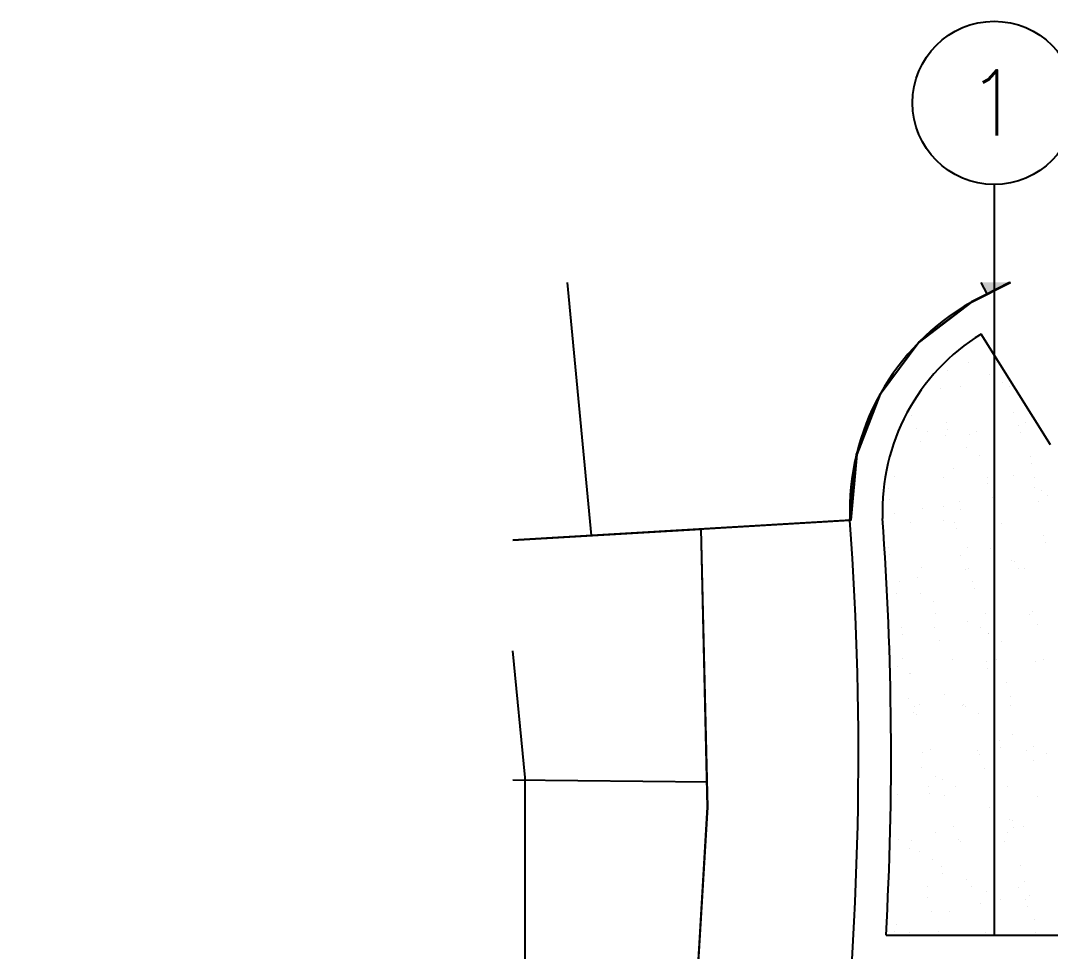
# Model space of a CAD drawing. Header units: millimetres. Extents: x -3 to 53, y -269 to 39.
# Drawn here: x -2.982 to 0.172, y 36.5 to 39.352 of the extents above; entities that cross this region are included whole.
import ezdxf
from ezdxf.enums import TextEntityAlignment as Align
from ezdxf.xclip import XClip

# ---------------------------------------------------------------- set-up
doc = ezdxf.new("R2010")
doc.units = ezdxf.units.MM
doc.header["$LTSCALE"] = 15
doc.header["$XCLIPFRAME"] = 2
for name, pattern in [('ACAD_ISO07W100', [3, 0, -3]), ('PHANTOM', [63.5, 31.75, -6.35, 6.35, -6.35, 6.35, -6.35]), ('PHANTOM2', [1.25, 0.625, -0.125, 0.125, -0.125, 0.125, -0.125])]:
    doc.linetypes.add(name, pattern=pattern)
doc.layers.get('0').update_dxf_attribs({"color": 250})
for name, color, linetype in [('A-Adoquines', 250, 'Continuous'), ('A-EJES', 251, 'PHANTOM'), ('A-HATCH', 250, 'Continuous'), ('A-MURO BAJO', 251, 'Continuous'), ('DLP_VERDE', 250, 'Continuous')]:
    doc.layers.add(name, color=color, linetype=linetype)
doc.layers.add('A-MUROS', color=252, linetype='Continuous', lineweight=30)
doc.styles.add('R80', font='ARIALN.TTF', dxfattribs={"height": 2.03})
doc.styles.add('ROMANS', font='romans.shx', dxfattribs={"width": 0.8})

# ---------------------------------------------------------------- blocks, each defined once
blk = doc.blocks.new('A$C9f73720c')
at = {"layer": 'A-Adoquines'}
h = blk.add_hatch(color=256, dxfattribs=at)
h.dxf.hatch_style = 1
h.paths.add_polyline_path([(27.8441, 83.2562, -0.128791), (27.9729, 82.7654), (27.9728, 82.7529, -0.153424), (28.9205, 85.0452), (28.7022, 85.094, 0.118557)])
edge = h.paths.add_edge_path()
edge.add_line((36.082, 87.4339), (34.811, 87.2111))
edge.add_arc((34.6384, 88.1961), 1, 267.0346, 279.9419, ccw=False)
edge.add_arc((33.9952, 75.7285), 11.4841, 87.04773, 91.1162)
edge.add_arc((32.4519, 87.8545), 1.4684, 324.7658, 333.984, ccw=False)
edge.add_arc((33.9954, 75.7409), 11.2717, 87.04617, 91.74997, ccw=False)
edge.add_arc((34.6384, 88.1961), 1.2, 267.0346, 279.9419)
edge.add_line((34.8456, 87.0141), (36.118, 87.2371))
edge.add_line((36.118, 87.2371), (36.082, 87.4339))
at = {"elevation": 0}
blk.add_lwpolyline([(36.082, 87.4339), (34.811, 87.2111, -0.056379), (34.5866, 87.1974, 0.017754), (33.7715, 87.2105, -0.040244), (33.6512, 87.0074, -0.020527), (34.5763, 86.9977, 0.056379), (34.8456, 87.0141), (36.118, 87.2371)], format="xyb", close=True, dxfattribs=at)
at = {"layer": 'A-Adoquines', "elevation": 0}
blk.add_lwpolyline([(36.551, 86.1889, -0.082067), (39.6829, 84.8809, -0.089224), (41.2875, 83.4607, 0.190215), (42.2014, 82.7378), (47.8143, 81.508, 0.114931), (48.4713, 81.4726)], format="xyb", dxfattribs=at)
at = {"layer": 'A-HATCH'}
blk.add_line((36.9857, 84.9942, 0), (37.2989, 85.9832, 0), dxfattribs=at)
at = {"layer": 'A-HATCH', "elevation": 0}
blk.add_lwpolyline([(36.1903, 84.6965), (36.6589, 86.6339, -0.280641), (36.1282, 87.1852, -0.040066), (35.688, 91.2076), (33.6423, 91.1677), (33.8918, 88.1422, -0.419049), (32.7158, 86.4101, 0.124006), (29.7446, 85.2404, -0.177705), (28.9591, 85.0365), (24.8264, 85.9606), (24.4659, 84.3505), (27.1914, 83.7418, -0.350662), (27.9729, 82.7654), (27.9728, 82.7529), (29.9686, 82.7342, -0.236345), (30.8239, 84.1406, -0.130381), (33.3331, 84.9388, -0.078531)], format="xyb", close=True, dxfattribs=at)
for points in [[(33.1915, 91.1591), (35.6873, 91.2061, 0.039771), (36.1282, 87.1852, 0.282301), (36.6595, 86.6362), (36.2944, 85.1247, 0.081043), (33.3059, 85.388, 0.130069), (30.5834, 84.5209, 0.239947), (29.5177, 82.7384)], [(49.7524, 80.831), (49.1796, 80.5925, -0.152007), (47.6831, 80.4731), (43.4166, 81.2689, 0.445653), (42.7708, 80.8057, -0.14613), (42.1603, 78.9675, -0.108672), (40.7523, 77.6751, -0.079341), (38.7338, 76.8856), (38.4201, 78.3226, 0.128357), (40.5187, 79.3197, 0.266412), (41.24, 81.3548, 0.131168), (40.4659, 82.8696, 0.104967), (38.1377, 84.5483, 0.049135), (36.3084, 85.1825), (36.5514, 86.1888, -0.083338), (39.6808, 84.8771, -0.091237), (41.2875, 83.4607, 0.185644), (42.1759, 82.7455), (47.8897, 81.4882, 0.185927), (49.0951, 81.6938), (49.3491, 81.7996)], [(36.4727, 85.8628, 0.078086), (33.2603, 86.1366, 0.129646), (30.1825, 85.1547, 0.243567), (28.7667, 82.7454)], [(43.5264, 81.7829), (42.4891, 81.9763, -0.18477), (41.2704, 82.7232, 0.193039), (36.4085, 85.5971)]]:
    blk.add_lwpolyline(points, format="xyb", dxfattribs=at)
at = {"layer": 'A-MURO BAJO'}
for p, q in [((38.0038, 86.6852, 0), (39.7265, 92.3281, 0)), ((36.6174, 87.2887, 0), (36.231, 87.1852, 0)), ((37.9071, 86.3686, 0), (38.0038, 86.6852, 0))]:
    blk.add_line(p, q, dxfattribs=at)
for centre, radius, start, end in [((60.7821, 91.9133, 0), 25.1032, 139.01699, 190.85615), ((36.846, 87.3451, 0), 0.7354, 192.5584, 255.2636), ((36.846, 87.3451, 0), 0.6354, 194.5826, 255.1185), ((34.4915, 77.0795, 0), 9.8971, 69.81113, 77.20804), ((34.4458, 76.9134, 0), 9.9693, 66.40051, 77.17357)]:
    blk.add_arc(centre, radius, start, end, dxfattribs=at)
at = {"layer": 'DLP_VERDE', "linetype": 'Continuous'}
for p, q in [((36.5287, 87.2347), (36.5287, 87.2347)), ((36.6327, 87.221), (36.6327, 87.221)), ((36.7418, 87.2212), (36.7418, 87.2212)), ((36.7626, 87.2347), (36.7626, 87.2347)), ((36.3289, 87.2032), (36.3289, 87.2032)), ((36.3917, 87.2043), (36.3917, 87.2043)), ((36.4107, 87.2208), (36.4107, 87.2208)), ((36.4887, 87.2102), (36.4887, 87.2102)), ((36.5331, 87.2121), (36.5331, 87.2121)), ((36.5541, 87.2125), (36.5541, 87.2125)), ((36.6547, 87.2181), (36.6547, 87.2181)), ((36.7004, 87.2132), (36.7004, 87.2132)), ((36.7282, 87.2031), (36.7282, 87.2031)), ((36.7737, 87.2024), (36.7737, 87.2024)), ((36.3573, 87.1728), (36.3573, 87.1728)), ((36.8777, 87.1887), (36.8777, 87.1887)), ((36.8997, 87.1858), (36.8997, 87.1858)), ((36.6744, 87.1539), (36.6744, 87.1539)), ((36.3035, 87.1235), (36.3035, 87.1235)), ((36.9556, 87.102), (36.9556, 87.102)), ((36.3652, 87.0766), (36.3652, 87.0766)), ((36.5135, 87.0837), (36.5135, 87.0837)), ((36.5846, 87.0716), (36.5846, 87.0716)), ((36.657, 87.0754), (36.657, 87.0754)), ((36.6752, 87.069), (36.6752, 87.069)), ((36.7196, 87.071), (36.7196, 87.071)), ((36.8033, 87.0761), (36.8033, 87.0761)), ((36.9212, 87.0704), (36.9212, 87.0704)), ((36.9283, 87.0801), (36.9283, 87.0801)), ((36.9515, 87.0831), (36.9515, 87.0831)), ((37.0882, 87.087), (37.0882, 87.087)), ((37.095, 87.0749), (37.095, 87.0749)), ((37.1326, 87.089), (37.1326, 87.089)), ((37.2413, 87.0756), (37.2413, 87.0756)), ((36.3066, 87.0529), (36.3066, 87.0529)), ((36.5154, 87.062), (36.5154, 87.062)), ((36.5502, 87.0401), (36.5502, 87.0401)), ((37.2383, 87.0516), (37.2383, 87.0516)), ((36.3545, 87.0175), (36.3545, 87.0175)), ((36.4585, 87.0038), (36.4585, 87.0038)), ((36.4805, 87.0009), (36.4805, 87.0009)), ((36.8674, 87.0212), (36.8674, 87.0212)), ((36.4965, 86.9908), (36.4965, 86.9908)), ((36.5995, 86.9852), (36.5995, 86.9852)), ((36.7035, 86.9715), (36.7035, 86.9715)), ((36.7256, 86.9686), (36.7256, 86.9686)), ((37.1485, 86.9693), (37.1485, 86.9693)), ((37.5195, 86.9996), (37.5195, 86.9996)), ((36.4681, 86.9395), (36.4681, 86.9395)), ((36.6163, 86.9466), (36.6163, 86.9466)), ((36.7598, 86.9383), (36.7598, 86.9383)), ((36.7776, 86.9389), (36.7776, 86.9389)), ((36.8445, 86.9529), (36.8445, 86.9529)), ((36.9061, 86.939), (36.9061, 86.939)), ((36.9486, 86.9392), (36.9486, 86.9392)), ((37.0544, 86.946), (37.0544, 86.946)), ((37.1141, 86.9377), (37.1141, 86.9377)), ((37.1148, 86.9389), (37.1148, 86.9389)), ((37.1979, 86.9378), (37.1979, 86.9378)), ((37.2747, 86.9459), (37.2747, 86.9459)), ((37.3191, 86.9478), (37.3191, 86.9478)), ((37.3441, 86.9385), (37.3441, 86.9385)), ((37.4851, 86.9681), (37.4851, 86.9681)), ((37.4924, 86.9455), (37.4924, 86.9455)), ((37.5278, 86.9569), (37.5278, 86.9569)), ((37.6359, 86.9373), (37.6359, 86.9373)), ((36.4067, 86.9085), (36.4067, 86.9085)), ((36.4487, 86.9098), (36.4487, 86.9098)), ((36.4931, 86.9117), (36.4931, 86.9117)), ((36.7019, 86.9209), (36.7019, 86.9209)), ((36.7432, 86.9074), (36.7432, 86.9074)), ((36.8617, 86.9278), (36.8617, 86.9278)), ((36.9061, 86.9298), (36.9061, 86.9298)), ((36.9706, 86.9363), (36.9706, 86.9363)), ((37.0896, 86.9207), (37.0896, 86.9207)), ((37.1936, 86.907), (37.1936, 86.907)), ((37.4313, 86.9189), (37.4313, 86.9189)), ((37.0604, 86.8885), (37.0604, 86.8885)), ((37.2156, 86.9041), (37.2156, 86.9041)), ((37.3346, 86.8884), (37.3346, 86.8884)), ((37.4386, 86.8747), (37.4386, 86.8747)), ((36.6895, 86.8581), (36.6895, 86.8581)), ((37.4606, 86.8718), (37.4606, 86.8718)), ((37.5796, 86.8562), (37.5796, 86.8562)), ((37.6836, 86.8425), (37.6836, 86.8425)), ((37.7124, 86.8669), (37.7124, 86.8669)), ((37.3415, 86.8366), (37.3415, 86.8366)), ((37.678, 86.8354), (37.678, 86.8354)), ((37.7057, 86.8396), (37.7057, 86.8396)), ((37.7143, 86.8158), (37.7143, 86.8158)), ((37.8247, 86.8239), (37.8247, 86.8239)), ((37.8742, 86.8227), (37.8742, 86.8227)), ((37.9186, 86.8247), (37.9186, 86.8247)), ((37.9952, 86.8165), (37.9952, 86.8165)), ((36.5709, 86.8024), (36.5709, 86.8024)), ((36.7192, 86.8095), (36.7192, 86.8095)), ((36.8627, 86.8012), (36.8627, 86.8012)), ((36.8884, 86.7797), (36.8884, 86.7797)), ((36.9706, 86.8062), (36.9706, 86.8062)), ((37.0089, 86.8019), (37.0089, 86.8019)), ((37.0482, 86.7867), (37.0482, 86.7867)), ((37.0926, 86.7886), (37.0926, 86.7886)), ((37.1572, 86.8089), (37.1572, 86.8089)), ((37.3007, 86.8007), (37.3007, 86.8007)), ((37.3013, 86.7977), (37.3013, 86.7977)), ((37.3071, 86.805), (37.3071, 86.805)), ((37.447, 86.8014), (37.447, 86.8014)), ((37.4612, 86.8047), (37.4612, 86.8047)), ((37.5056, 86.8066), (37.5056, 86.8066)), ((37.5953, 86.8084), (37.5953, 86.8084)), ((37.6243, 86.7862), (37.6243, 86.7862)), ((37.7387, 86.8002), (37.7387, 86.8002)), ((37.885, 86.8008), (37.885, 86.8008)), ((37.9287, 86.8102), (37.9287, 86.8102)), ((37.9507, 86.8073), (37.9507, 86.8073)), ((38.0333, 86.8079), (38.0333, 86.8079)), ((36.5997, 86.7758), (36.5997, 86.7758)), ((36.6352, 86.7686), (36.6352, 86.7686)), ((36.6796, 86.7706), (36.6796, 86.7706)), ((36.9362, 86.7747), (36.9362, 86.7747)), ((37.2534, 86.7558), (37.2534, 86.7558)), ((36.6704, 86.7357), (36.6704, 86.7357)), ((36.7744, 86.722), (36.7744, 86.722)), ((36.7964, 86.7191), (36.7964, 86.7191)), ((36.8824, 86.7254), (36.8824, 86.7254)), ((37.9054, 86.7342), (37.9054, 86.7342)), ((36.9154, 86.7035), (36.9154, 86.7035)), ((37.0194, 86.6898), (37.0194, 86.6898)), ((37.0415, 86.6869), (37.0415, 86.6869)), ((37.5345, 86.7039), (37.5345, 86.7039)), ((37.871, 86.7027), (37.871, 86.7027)), ((36.9655, 86.6641), (36.9655, 86.6641)), ((37.1118, 86.6648), (37.1118, 86.6648)), ((37.1604, 86.6712), (37.1604, 86.6712)), ((37.1636, 86.6735), (37.1636, 86.6735)), ((37.2601, 86.6718), (37.2601, 86.6718)), ((37.2644, 86.6575), (37.2644, 86.6575)), ((37.2865, 86.6546), (37.2865, 86.6546)), ((37.4035, 86.6636), (37.4035, 86.6636)), ((37.4878, 86.6565), (37.4878, 86.6565)), ((37.5001, 86.6723), (37.5001, 86.6723)), ((37.5498, 86.6643), (37.5498, 86.6643)), ((37.6477, 86.6635), (37.6477, 86.6635)), ((37.6921, 86.6655), (37.6921, 86.6655)), ((37.6981, 86.6713), (37.6981, 86.6713)), ((37.8173, 86.6535), (37.8173, 86.6535)), ((37.8416, 86.6631), (37.8416, 86.6631)), ((37.9008, 86.6746), (37.9008, 86.6746)), ((37.9878, 86.6637), (37.9878, 86.6637)), ((37.0749, 86.6385), (37.0749, 86.6385)), ((37.1292, 86.642), (37.1292, 86.642)), ((37.2347, 86.6455), (37.2347, 86.6455)), ((37.2791, 86.6474), (37.2791, 86.6474)), ((37.4055, 86.639), (37.4055, 86.639)), ((37.4463, 86.6231), (37.4463, 86.6231)), ((37.5095, 86.6253), (37.5095, 86.6253)), ((37.5315, 86.6224), (37.5315, 86.6224)), ((37.6505, 86.6067), (37.6505, 86.6067)), ((37.7545, 86.593), (37.7545, 86.593)), ((37.7765, 86.5901), (37.7765, 86.5901)), ((37.7275, 86.5712), (37.7275, 86.5712)), ((37.8955, 86.5744), (37.8955, 86.5744)), ((37.6526, 86.5272), (37.6526, 86.5272)), ((37.6931, 86.5396), (37.6931, 86.5396)), ((37.8009, 86.5342), (37.8009, 86.5342)), ((37.5064, 86.5265), (37.5064, 86.5265)), ((37.6743, 86.5154), (37.6743, 86.5154)), ((37.8342, 86.5224), (37.8342, 86.5224)), ((37.8786, 86.5243), (37.8786, 86.5243)), ((37.9444, 86.526), (37.9444, 86.526)), ((37.6393, 86.4904), (37.6393, 86.4904)), ((37.9204, 86.4385), (37.9204, 86.4385)), ((37.886, 86.407), (37.886, 86.407)), ((37.9038, 86.3971), (37.9038, 86.3971))]:
    blk.add_line(p, q, dxfattribs=at)
at = {"style": 'R80'}
for height, rotation, p in [(0.09, 0.009, (39.554, 141.0046, 0)), (0.09, 0.009, (45.7984, 139.3226, 0)), (0.09, 0.009, (50.4634, 135.3578, 0)), (0.09, 0.009, (41.9784, 129.0436, 0)), (0.09, 0.009, (37.8409, 128.6089, 0)), (0.09, 0.009, (35.483, 116.3582, 0)), (0.09, 0.009, (38.5607, 113.6321, 0)), (0.09, 0.009, (45.1292, 84.3757, 0)), (0.09, 0.009, (43.9111, 83.9335, 0)), (0.09, 0.009, (43.1485, 83.401, 0)), (0.09, 0.009, (28.0067, 80.1071, 0)), (0.09, 0.009, (44.3753, 79.9046, 0)), (0.09, 0.009, (55.151, 79.2173, 0)), (0.09, 0.009, (38.2608, 76.0049)), (0.09, 0.009, (39.0036, 75.5558)), (0.09, 0.009, (27.5137, 75.2133, 0)), (0.09, 0.009, (27.5137, 75.2133, 0)), (0.09, 0.009, (39.8519, 75.1543)), (0.09, 0.009, (25.3599, 70.2709, 0)), (0.09, 0.009, (32.1646, 69.192, 0)), (0.09, 0.009, (32.1646, 69.192, 0)), (0.09, 0.009, (26.9947, 68.6392, 0)), (0.09, 0.009, (59.8504, 67.3859, 0)), (0.09, 0.009, (24.839, 65.5107, 0)), (0.09, 0.009, (24.839, 65.5107, 0)), (0.09, 0.009, (33.5008, 60.261, 0)), (0.09, 0.009, (33.5008, 60.261, 0)), (0.09, 347.3908, (17.1069, 59.2726, 0)), (0.09, 0.009, (26.4708, 59.2035, 0)), (0.09, 0.009, (26.4708, 59.2035, 0)), (0.09, 0.009, (23.1216, 58.7685, 0)), (0.09, 0.009, (23.1216, 58.7685, 0)), (0.09, 0.009, (27.6632, 55.3959, 0)), (0.09, 0.009, (27.6632, 55.3959, 0)), (0.09, 0.009, (22.2239, 54.9818, 0)), (0.09, 0.009, (22.2239, 54.9818, 0)), (0.09, 0.009, (65.7174, 53.5803, 0)), (0.09, 0.009, (38.377, 51.7166, 0)), (0.09, 0.009, (38.377, 51.7166, 0)), (0.09, 0.009, (21.0294, 51.3767, 0)), (0.09, 0.009, (21.0294, 51.3767, 0)), (0.09, 0.009, (29.4091, 50.8876, 0)), (0.09, 0.009, (29.4091, 50.8876, 0)), (0.09, 0.009, (22.5184, 48.0808, 0)), (0.09, 0.009, (22.5184, 48.0808, 0)), (0.09, 0.009, (32.8305, 47.9478, 0)), (0.09, 0.009, (38.6414, 47.9238, 0)), (0.09, 1.5576, (45.5013, 47.0033, 0)), (0.09, 1.5576, (45.5013, 47.0033, 0)), (0.09, 1.5576, (42.9613, 45.8781, 0)), (0.09, 0.009, (31.2252, 43.4352, 0)), (0.09, 0.009, (31.2252, 43.4352, 0)), (0.09, 0.009, (24.8291, 43.3056, 0)), (0.09, 0.009, (24.8291, 43.3056, 0)), (0.09, 0.009, (28.8684, 42.6092, 0)), (0.09, 0.009, (28.8684, 42.6092, 0)), (0.09, 0.009, (46.0815, 42.4048, 0)), (0.09, 0.009, (19.0307, 42.0559, 0)), (0.09, 0.009, (19.0307, 42.0559, 0)), (0.09, 0.009, (70.9067, 41.0329, 0)), (0.09, 0.009, (22.7765, 38.7407, 0)), (0.09, 0.009, (22.7765, 38.7407, 0)), (0.09, 0.009, (17.8952, 37.4624, 0)), (0.09, 0.009, (17.8952, 37.4624, 0)), (0.09, 0.009, (25.8226, 33.2142, 0)), (0.09, 0.009, (21.5027, 31.2754, 0)), (0.1403, 0.009, (43.0178, 29.8778, 0)), (0.09, 0.009, (24.3978, 29.2659, 0)), (0.09, 0.009, (49.7565, 29.0287, 0)), (0.09, 0.009, (16.51, 28.4123, 0)), (0.09, 0.009, (16.51, 28.4123, 0)), (0.09, 0.009, (40.7946, 24.893, 0)), (0.09, 0.009, (18.1268, 23.6374, 0)), (0.09, 0.009, (20.346, 20.3291, 0)), (0.09, 0.009, (38.3365, 19.4632, 0)), (0.09, 0.009, (18.2869, 15.9828, 0)), (0.09, 0.009, (36.6694, 12.5977, 0)), (0.09, 337.7998, (24.7536, 11.2334, 0)), (0.09, 0.009, (33.5928, 10.3508, 0)), (0.09, 337.7998, (21.6109, 10.1247, 0)), (0.09, 337.7998, (16.5605, 9.5998, 0)), (0.09, 337.7998, (29.9414, 8.9534, 0)), (0.09, 337.7998, (31.6402, 7.9561, 0)), (0.09, 337.7998, (26.736, 7.7966, 0)), (0.09, 337.7998, (32.0288, 7.0232, 0)), (0.09, 0.009, (23.3239, 5.5763, 0)), (0.09, 0.009, (16.5347, 5.5678, 0)), (0.09, 0.009, (34.4718, 3.6379, 0))]:
    blk.add_attdef('N.P.T.+0.00', text='', height=height, rotation=rotation, dxfattribs=at).set_placement(p, align=Align.MIDDLE_CENTER)
for p in [(49.9263, 138.2431, 0), (56.6904, 136.252, 0), (60.5336, 135.5237, 0), (42.6322, 135.1839), (46.2516, 126.9171), (35.1548, 97.8545, 0), (31.2618, 93.9445, 0), (17.9393, 86.8861, 0), (34.7444, 85.6148, 0), (35.5048, 81.4636, 0), (34.6534, 76.9929, 0), (59.6668, 73.2509), (40.4113, 65.8421, 0), (43.5611, 65.2125, 0), (64.4681, 61.3857), (43.9111, 51.4927, 0), (32.9744, 51.0828, 0), (69.3242, 50.0814, 0), (48.0327, 50.0735, 0), (52.9599, 39.4701, 0), (74.4159, 35.7467, 0)]:
    blk.add_attdef('N.P.T.+0.00', text='', height=0.2109, dxfattribs=at).set_placement(p, align=Align.MIDDLE_CENTER)
blk = doc.blocks.new('Ejes_Torre G')
at = {"layer": 'A-EJES', "linetype": 'PHANTOM2', "ltscale": 0.5}
blk.add_lwpolyline([(0, 16.65), (0, 14.35)], dxfattribs=at)
at = {"layer": 'A-EJES', "linetype": 'Continuous'}
blk.add_circle((0, 16.9), 0.25, dxfattribs=at)
at = {"layer": 'A-EJES', "linetype": 'Continuous', "style": 'ROMANS'}
blk.add_text('1', height=0.2, dxfattribs=at).set_placement((0, 16.9), align=Align.MIDDLE_CENTER)

msp = doc.modelspace()

# ---------------------------------------------------------------- block references
at = {"linetype": 'ACAD_ISO07W100', "ltscale": 5}
ref = msp.add_blockref('A$C9f73720c', (-94.0043, 47.5864), dxfattribs=dict(at, rotation=286.9770955472961))
XClip(ref).set_block_clipping_path([(53.9739667831, 80.2683385944), (69.3730303047, 130.7085147865), (51.0595701083, 136.2994971771), (35.6605065867, 85.8593209849)])

# ---------------------------------------------------------------- next in the draw order: block references
at = {"layer": 'A-MUROS'}
msp.add_blockref('Ejes_Torre G', (0, 22.2), dxfattribs=at)

doc.saveas('drawing.dxf')
